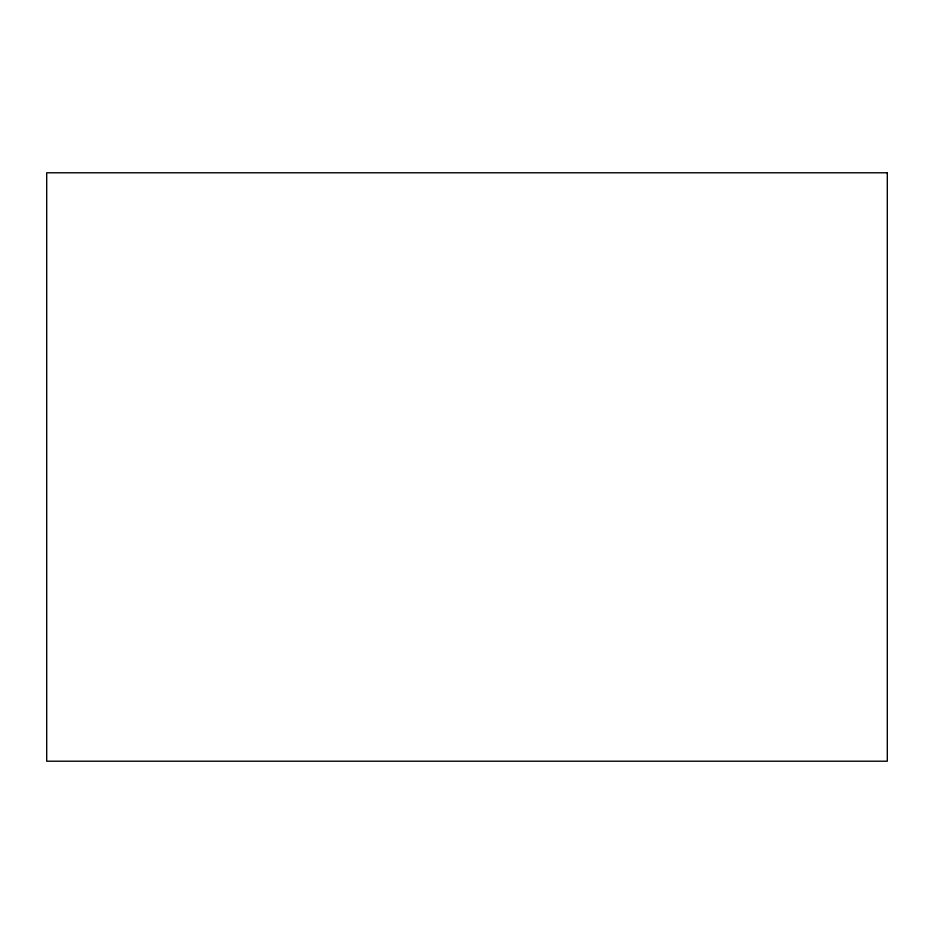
<?xml version="1.0" encoding="UTF-8"?>
<svg xmlns="http://www.w3.org/2000/svg" width="934" height="934" viewBox="0 0 934 934"><rect width="100%" height="100%" fill="white"/><g stroke="black" fill="none" stroke-linecap="round" stroke-linejoin="round"><path stroke-width="1.4" d="M887.3 172.79L46.7 172.79L46.7 761.21L887.3 761.21L887.3 172.79"/></g></svg>
